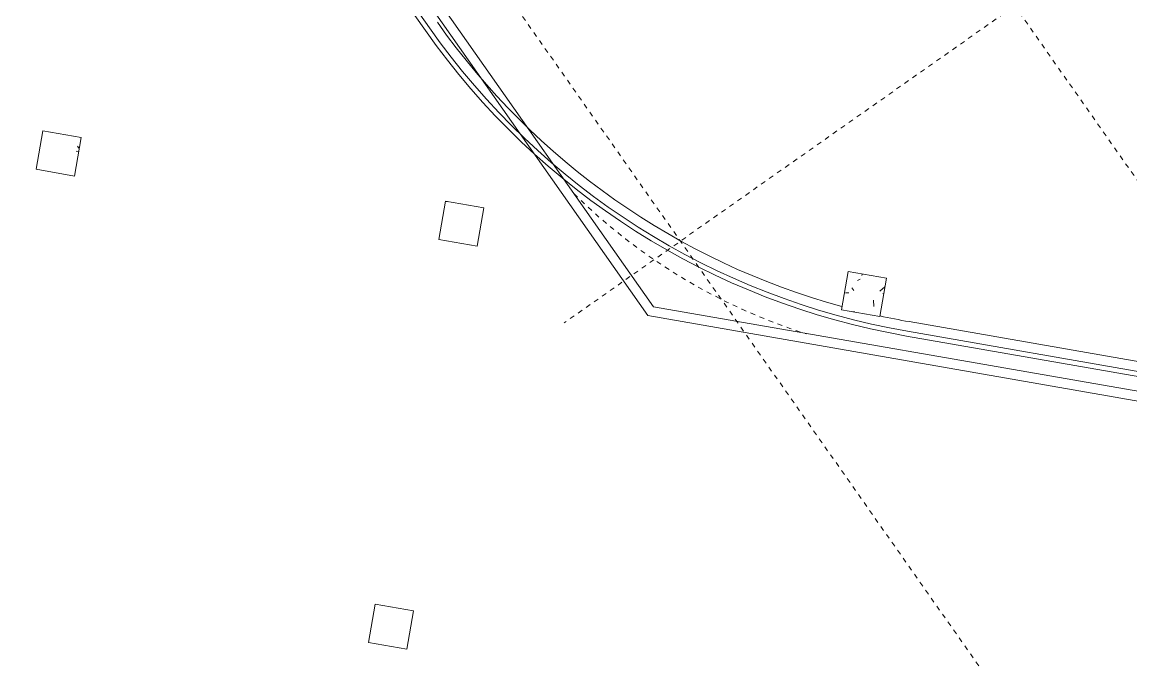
# Model space of a CAD drawing. Extents: x 274235 to 276654, y 142848 to 144425.
# Drawn here: x 275888.92 to 275911.7, y 143084.8 to 143097.94 of the extents above; entities that cross this region are included whole.
import ezdxf

# ---------------------------------------------------------------- set-up
doc = ezdxf.new("R2010")
doc.units = 0
doc.header["$LTSCALE"] = 1.5
doc.linetypes.add('ACM-G-CENTER', pattern=[50.800000000000004, 31.75, -6.350000000000001, 6.350000000000001, -6.350000000000001])
doc.linetypes.add('ACM-G-HIDDEN2', pattern=[4.762500000000001, 3.175000000000001, -1.5875])
doc.layers.get('0').update_dxf_attribs({"linetype": 'CONTINUOUS', "lineweight": 0})
for name, color, linetype, lineweight in [('_ACM-A-DETL', 7, 'CONTINUOUS', 5), ('_ACM-A-GRID', 3, 'CONTINUOUS', 5), ('_ACM-A-WALL-FULL', 6, 'CONTINUOUS', 13), ('_ACM-S-STRU-CLOS', 5, 'CONTINUOUS', 5)]:
    doc.layers.add(name, color=color, linetype=linetype, lineweight=lineweight)

# ---------------------------------------------------------------- blocks, each defined once
blk = doc.blocks.new('M_Concrete-Rectangular-Column - 800 x 800mm-V885-B1_Working')
at = {"layer": '_ACM-S-STRU-CLOS'}
h = blk.add_hatch(dxfattribs=at)
h.set_pattern_fill('FP_555', color=256, style=0, pattern_type=2)
h.set_pattern_definition([(49.99999999999999, (-647404.125, -629604.566), (3643.681986006824, -318.7812880006761), [381, -4191]), (355, (-647404.125, -629604.566), (-704.8562580461121, 3821.135846227694), [304.8, -3352.8]), (100.451, (-647100.485, -629631.131), (2938.852362929117, 3502.332152374178), [323.8, -3561.801]), (46.184, (-647404.125, -628588.566), (5421.581919880712, -840.8554984886337), [571.5, -6286.5]), (96.636, (-646952.326, -628658.636), (4748.051319755933, 4948.551449789822), [485.7, -5342.701999999999]), (351.184, (-647404.125, -628588.566), (4748.100788072627, 4948.506072045693), [457.2, -5029.2]), (21, (-646896.125, -628842.566), (3032.287836333134, -2045.304476687058), [381, -4191]), (326, (-646896.125, -628842.566), (1236.042244531653, 3683.761809559103), [304.8, -3352.8]), (71.45100000000001, (-646643.434, -629013.0079999999), (4268.342513760047, 1638.424823382678), [323.8, -3561.801]), (37.50000000000001, (-647404.125, -629604.566), (61.77206501183639, 1691.100777463062), [167.64, -3144.52, 167.64, -6601.46]), (37.50000000000001, (-647404.125, -629604.566), (61.77206501183639, 1691.100777463062), [-3479.8, -3235.96, 167.64, -3197.86]), (7.499999999999999, (-647404.125, -629604.566), (1336.393250206115, 2003.61149636239), [167.64, -1772.92, 167.64, -4351.02]), (7.499999999999999, (-647404.125, -629604.566), (1336.393250206115, 2003.61149636239), [-2108.2, -3068.32, 167.64, -1115.06]), (327.5, (-648536.965, -629604.566), (2711.817807077548, -114.578640950727), [167.64, -1102.36, -9220.2]), (327.5, (-648536.965, -629604.566), (2711.817807077548, -114.578640950727), [-1270, 167.64, -3794.76, -5257.8]), (327.5, (-648536.965, -629604.566), (2711.817807077548, -114.578640950727), [-5232.4, 167.64, -5090.16]), (317.5, (-649044.965, -629604.566), (2962.585592803855, 508.5334453662156), [167.64, -1483.36, 167.64, -6197.6]), (317.5, (-649044.965, -629604.566), (2962.585592803855, 508.5334453662156), [-1818.64, -2463.8, 167.64, -3566.16])])
h.paths.add_polyline_path([(400.0000000007061, -399.9999999993893), (400.0000000007061, 400.0000000006021), (-399.9999999992853, 400.0000000005675), (-399.9999999992853, -399.9999999994239)])
at = {"layer": '_ACM-A-DETL', "color": 250}
for p, q in [((400.0000000000002, 400.0000000000002), (-399.9999999999999, 400.0000000000002)), ((-399.9999999999999, 400.0000000000002), (-399.9999999999999, -399.9999999999999)), ((400.0000000000002, -399.9999999999999), (400.0000000000002, 400.0000000000002)), ((-399.9999999999999, -399.9999999999999), (400.0000000000002, -399.9999999999999))]:
    blk.add_line(p, q, dxfattribs=at)
blk = doc.blocks.new('M_Concrete-Rectangular-Column - 800 x 800mm-V888-B1_Working')
at = {"layer": '_ACM-S-STRU-CLOS'}
h = blk.add_hatch(dxfattribs=at)
h.set_pattern_fill('FP_558', color=256, style=0, pattern_type=2)
h.set_pattern_definition([(49.99999999999999, (-655804.125, -629604.566), (3643.681986006824, -318.7812880006761), [381, -4191]), (355, (-655804.125, -629604.566), (-704.8562580461121, 3821.135846227694), [304.8, -3352.8]), (100.451, (-655500.485, -629631.131), (2938.852362929117, 3502.332152374178), [323.8, -3561.801]), (46.184, (-655804.125, -628588.566), (5421.581919880712, -840.8554984886337), [571.5, -6286.5]), (96.636, (-655352.326, -628658.636), (4748.051319755933, 4948.551449789822), [485.7, -5342.701999999999]), (351.184, (-655804.125, -628588.566), (4748.100788072627, 4948.506072045693), [457.2, -5029.2]), (21, (-655296.125, -628842.566), (3032.287836333134, -2045.304476687058), [381, -4191]), (326, (-655296.125, -628842.566), (1236.042244531653, 3683.761809559103), [304.8, -3352.8]), (71.45100000000001, (-655043.434, -629013.0079999999), (4268.342513760047, 1638.424823382678), [323.8, -3561.801]), (37.50000000000001, (-655804.125, -629604.566), (61.77206501183639, 1691.100777463062), [167.64, -3144.52, 167.64, -6601.46]), (37.50000000000001, (-655804.125, -629604.566), (61.77206501183639, 1691.100777463062), [-3479.8, -3235.96, 167.64, -3197.86]), (7.499999999999999, (-655804.125, -629604.566), (1336.393250206115, 2003.61149636239), [167.64, -1772.92, 167.64, -4351.02]), (7.499999999999999, (-655804.125, -629604.566), (1336.393250206115, 2003.61149636239), [-2108.2, -3068.32, 167.64, -1115.06]), (327.5, (-656936.965, -629604.566), (2711.817807077548, -114.578640950727), [167.64, -1102.36, -9220.2]), (327.5, (-656936.965, -629604.566), (2711.817807077548, -114.578640950727), [-1270, 167.64, -3794.76, -5257.8]), (327.5, (-656936.965, -629604.566), (2711.817807077548, -114.578640950727), [-5232.4, 167.64, -5090.16]), (317.5, (-657444.965, -629604.566), (2962.585592803855, 508.5334453662156), [167.64, -1483.36, 167.64, -6197.6]), (317.5, (-657444.965, -629604.566), (2962.585592803855, 508.5334453662156), [-1818.64, -2463.8, 167.64, -3566.16])])
h.paths.add_polyline_path([(400.0000000006541, -399.9999999995279), (400.0000000006541, 400.0000000004635), (-399.9999999993373, 400.0000000004635), (-399.9999999993373, -399.9999999995279)])
at = {"layer": '_ACM-A-DETL', "color": 250}
for p, q in [((400.0000000000002, 400.0000000000002), (-399.9999999999999, 400.0000000000002)), ((-399.9999999999999, 400.0000000000002), (-399.9999999999999, -399.9999999999999)), ((400.0000000000002, -399.9999999999999), (400.0000000000002, 400.0000000000002)), ((-399.9999999999999, -399.9999999999999), (400.0000000000002, -399.9999999999999))]:
    blk.add_line(p, q, dxfattribs=at)
blk = doc.blocks.new('M_Concrete-Rectangular-Column - 800 x 800mm-V889-B1_Working')
at = {"layer": '_ACM-A-DETL', "color": 250}
for p, q in [((400.0000000000002, 400.0000000000002), (-399.9999999999999, 400.0000000000002)), ((-399.9999999999999, 400.0000000000002), (-399.9999999999999, -399.9999999999999)), ((400.0000000000002, -399.9999999999999), (400.0000000000002, 400.0000000000002)), ((-399.9999999999999, -399.9999999999999), (400.0000000000002, -399.9999999999999))]:
    blk.add_line(p, q, dxfattribs=at)
blk = doc.blocks.new('M_Concrete-Rectangular-Column - 800 x 800mm-V1051-B1_Working')
at = {"layer": '_ACM-S-STRU-CLOS'}
h = blk.add_hatch(dxfattribs=at)
h.set_pattern_fill('FP_657', color=256, style=0, pattern_type=2)
h.set_pattern_definition([(49.99999999999999, (-664204.125, -629604.566), (3643.681986006824, -318.7812880006761), [381, -4191]), (355, (-664204.125, -629604.566), (-704.8562580461121, 3821.135846227694), [304.8, -3352.8]), (100.451, (-663900.485, -629631.131), (2938.852362929117, 3502.332152374178), [323.8, -3561.801]), (46.184, (-664204.125, -628588.566), (5421.581919880712, -840.8554984886337), [571.5, -6286.5]), (96.636, (-663752.326, -628658.636), (4748.051319755933, 4948.551449789822), [485.7, -5342.701999999999]), (351.184, (-664204.125, -628588.566), (4748.100788072627, 4948.506072045693), [457.2, -5029.2]), (21, (-663696.125, -628842.566), (3032.287836333134, -2045.304476687058), [381, -4191]), (326, (-663696.125, -628842.566), (1236.042244531653, 3683.761809559103), [304.8, -3352.8]), (71.45100000000001, (-663443.434, -629013.0079999999), (4268.342513760047, 1638.424823382678), [323.8, -3561.801]), (37.50000000000001, (-664204.125, -629604.566), (61.77206501183639, 1691.100777463062), [167.64, -3144.52, 167.64, -6601.46]), (37.50000000000001, (-664204.125, -629604.566), (61.77206501183639, 1691.100777463062), [-3479.8, -3235.96, 167.64, -3197.86]), (7.499999999999999, (-664204.125, -629604.566), (1336.393250206115, 2003.61149636239), [167.64, -1772.92, 167.64, -4351.02]), (7.499999999999999, (-664204.125, -629604.566), (1336.393250206115, 2003.61149636239), [-2108.2, -3068.32, 167.64, -1115.06]), (327.5, (-665336.965, -629604.566), (2711.817807077548, -114.578640950727), [167.64, -1102.36, -9220.2]), (327.5, (-665336.965, -629604.566), (2711.817807077548, -114.578640950727), [-1270, 167.64, -3794.76, -5257.8]), (327.5, (-665336.965, -629604.566), (2711.817807077548, -114.578640950727), [-5232.4, 167.64, -5090.16]), (317.5, (-665844.965, -629604.566), (2962.585592803855, 508.5334453662156), [167.64, -1483.36, 167.64, -6197.6]), (317.5, (-665844.965, -629604.566), (2962.585592803855, 508.5334453662156), [-1818.64, -2463.8, 167.64, -3566.16])])
h.paths.add_polyline_path([(400.0000000006887, -399.9999999994932), (400.0000000006887, 400.0000000004981), (-399.9999999993026, 400.0000000004981), (-399.9999999993026, -399.9999999994932)])
at = {"layer": '_ACM-A-DETL', "color": 250}
for p, q in [((400.0000000000002, 400.0000000000002), (-399.9999999999999, 400.0000000000002)), ((-399.9999999999999, 400.0000000000002), (-399.9999999999999, -399.9999999999999)), ((400.0000000000002, -399.9999999999999), (400.0000000000002, 400.0000000000002)), ((-399.9999999999999, -399.9999999999999), (400.0000000000002, -399.9999999999999))]:
    blk.add_line(p, q, dxfattribs=at)
blk = doc.blocks.new('BASEMENT20250512')
at = {"layer": '_ACM-A-DETL', "color": 250, "linetype": 'ACM-G-HIDDEN2'}
blk.add_arc((664798.1429829467, 640483.0460454138), 12000.00000000101, 235.3903685588937, 262.2243190138329, dxfattribs=at)
at = {"layer": '_ACM-A-WALL-FULL', "lineweight": 9}
for p, q in [((626566.6461044142, 661743.9800824618), (659906.0606241095, 628404.5656675935)), ((659988.9033364, 628604.5656675934), (653777.84154197, 634815.6274424944)), ((698004.1245232499, 628604.5656675934), (659988.9033364, 628604.5656675934)), ((659906.0606241095, 628404.5656675935), (698204.1245232499, 628404.5656675935))]:
    blk.add_line(p, q, dxfattribs=at)
at = {"layer": '_ACM-S-STRU-CLOS'}
for name, p in [('M_Concrete-Rectangular-Column - 800 x 800mm-V885-B1_Working', (647404.124701917, 629604.5657271475)), ('M_Concrete-Rectangular-Column - 800 x 800mm-V888-B1_Working', (655804.1246721392, 629604.5657271475)), ('M_Concrete-Rectangular-Column - 800 x 800mm-V1051-B1_Working', (664204.1246423613, 629604.5657271475)), ('M_Concrete-Rectangular-Column - 800 x 800mm-V889-B1_Working', (655804.1246721392, 621204.5657569245))]:
    blk.add_blockref(name, p, dxfattribs=at)
blk = doc.blocks.new('M_Concrete-Rectangular-Column - 800 x 800mm-V11-F5_Working')
at = {"layer": '_ACM-S-STRU-CLOS'}
h = blk.add_hatch(dxfattribs=at)
h.set_pattern_fill('FP_16', color=256, style=0, pattern_type=2)
h.set_pattern_definition([(49.99999999999999, (-664204.125, -629604.566), (1457.47235942743, -127.5124112941153), [152.4, -1676.4]), (355, (-664204.125, -629604.566), (-281.9423214106538, 1528.454121820989), [121.92, -1341.12]), (100.451, (-664082.669, -629615.192), (1175.54117813264, 1400.932700546505), [129.52, -1424.721]), (46.184, (-664204.125, -629198.166), (2168.632479325518, -336.3419224575734), [228.6, -2514.6]), (96.636, (-664023.405, -629226.194), (1899.220703450187, 1979.420801688256), [194.28, -2137.081]), (351.184, (-664204.125, -629198.166), (1899.240117591927, 1979.402459470636), [182.88, -2011.68]), (21, (-664000.925, -629299.7660000001), (1212.914804469988, -818.1214889162425), [152.4, -1676.4]), (326, (-664000.925, -629299.7660000001), (494.4169517815951, 1473.504446177546), [121.92, -1341.12]), (71.45100000000001, (-663899.848, -629367.943), (1707.337131491297, 655.3696761195706), [129.52, -1424.721]), (37.50000000000001, (-664204.125, -629604.566), (24.70938685064226, 676.4402371484604), [67.056, -1257.808, 67.056, -2640.584]), (37.50000000000001, (-664204.125, -629604.566), (24.70938685064226, 676.4402371484604), [-1391.92, -1294.384, 67.056, -1279.144]), (7.499999999999999, (-664204.125, -629604.566), (534.5577488708675, 801.4442541774883), [67.056, -709.168, 67.056, -1740.408]), (7.499999999999999, (-664204.125, -629604.566), (534.5577488708675, 801.4442541774883), [-843.28, -1227.328, 67.056, -446.024]), (327.5, (-664657.261, -629604.566), (1084.727506429152, -45.83122648363428), [67.056, -440.944, 67.056, -3621.024]), (327.5, (-664657.261, -629604.566), (1084.727506429152, -45.83122648363428), [-575.056, -1517.904, 67.056, -2036.064]), (317.5, (-664860.461, -629604.566), (1185.034654813092, 203.4135379393795), [67.056, -593.344, 67.056, -2479.04]), (317.5, (-664860.461, -629604.566), (1185.034654813092, 203.4135379393795), [-727.456, -985.52, 67.056, -1426.464])])
h.paths.add_polyline_path([(400.0000000007927, -399.9999999993547), (400.0000000007927, 400.0000000006368), (-399.9999999991987, 400.0000000006714), (-399.9999999991987, -399.99999999932)])
at = {"layer": '_ACM-A-DETL'}
for p, q in [((400.0000000000002, 400.0000000000002), (-399.9999999999999, 400.0000000000002)), ((-399.9999999999999, 400.0000000000002), (-399.9999999999999, -399.9999999999999)), ((400.0000000000002, -399.9999999999999), (400.0000000000002, 400.0000000000002)), ((-399.9999999999999, -399.9999999999999), (400.0000000000002, -399.9999999999999))]:
    blk.add_line(p, q, dxfattribs=at)
blk = doc.blocks.new('5f0512')
at = {"layer": '_ACM-A-GRID', "linetype": 'ACM-G-CENTER'}
for p, q in [((-381365.5930496191, -47034.40543170681), (-316142.7261818273, -112257.2722995107)), ((-387305.2900115867, -52974.10239367338), (-322082.4231437949, -118196.9692614774)), ((-313361.8170778871, -73838.18155213085), (-341968.0632634753, -102444.4277377134))]:
    blk.add_line(p, q, dxfattribs=at)
at = {"layer": '_ACM-A-WALL-FULL'}
for p, q in [((-373899.4936376169, -68784.06184180244), (-345735.5326572664, -96948.0227335993)), ((-334987.5096001279, -101399.9996426667), (-307319.8905811013, -101399.9996426667))]:
    blk.add_line(p, q, dxfattribs=at)
at = {"layer": '_ACM-A-WALL-FULL', "lineweight": 18}
for p, q in [((-373970.2043156244, -68854.77252003236), (-345806.2433352739, -97018.73341182922)), ((-327999.9988386635, -101199.9996426668), (-334987.5096001279, -101199.9996426668)), ((-334987.5096001279, -101499.9996426668), (-307319.8905811013, -101499.9996426667))]:
    blk.add_line(p, q, dxfattribs=at)
for radius, start, end in [(15000.00000000001, 225.0000000943296, 264.5962399368801), (15300.00000000006, 225.0000000943296, 270), (15000, 267.6595635104463, 270)]:
    blk.add_arc((-334987.5096001279, -86199.9996426669), radius, start, end, dxfattribs=at)
at = {"layer": '_ACM-A-WALL-FULL'}
blk.add_arc((-334987.5096001279, -86199.99964266666), 15200.0000000001, 225.0000000943296, 270, dxfattribs=at)
at = {"layer": '_ACM-S-STRU-CLOS'}
blk.add_blockref('M_Concrete-Rectangular-Column - 800 x 800mm-V11-F5_Working', (-335999.9988088855, -100799.9996426665), dxfattribs=at)

msp = doc.modelspace()

# ---------------------------------------------------------------- block references
at = {"xscale": 0.0009999999999999994, "yscale": 0.001, "zscale": 0.001, "rotation": 350.1075696352769}
msp.add_blockref('BASEMENT20250512', (275143.7222229671, 142586.2208173259), dxfattribs=at)

# ---------------------------------------------------------------- next in the draw order: block references
msp.add_blockref('5f0512', (276254.5380815538, 143133.931731411), dxfattribs=at)

doc.saveas('drawing.dxf')
